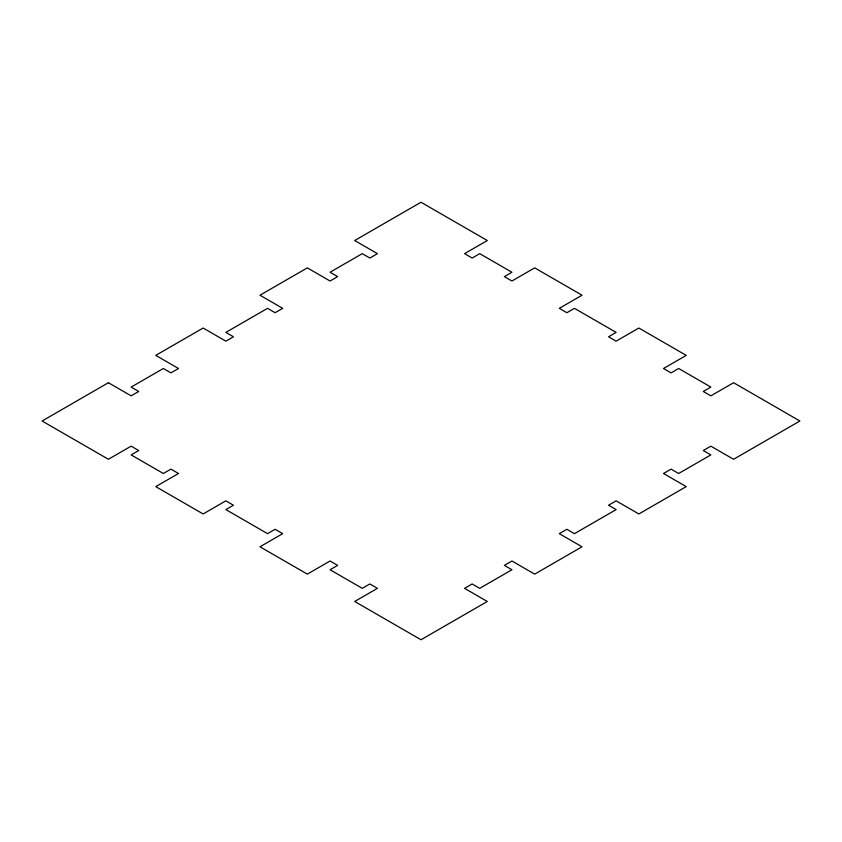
<?xml version="1.0" encoding="UTF-8"?>
<svg xmlns="http://www.w3.org/2000/svg" width="842" height="842" viewBox="0 0 842 842"><rect width="100%" height="100%" fill="white"/><g stroke="black" fill="none" stroke-linecap="round" stroke-linejoin="round"><path stroke-width="1.26" d="M108.407 382.721L42.1 421L108.407 459.279L131.141 446.155L138.72 450.533L131.141 454.912L163.348 473.499L170.926 469.131L178.504 473.499L155.77 486.623L203.132 513.967L225.867 500.843L233.445 505.221L225.867 509.599L267.546 533.66L275.123 529.281L282.702 533.66L259.967 546.784L307.33 574.128L330.064 561.004L337.642 565.382L330.064 569.75L362.27 588.347L369.849 583.969L377.427 588.347L354.692 601.472L421 639.752L487.308 601.472L464.573 588.347L472.151 583.969L479.73 588.347L511.936 569.75L504.358 565.382L511.936 561.004L534.67 574.128L582.033 546.784L559.298 533.66L566.876 529.281L574.454 533.66L616.134 509.599L608.556 505.221L616.134 500.843L638.867 513.967L686.23 486.623L663.496 473.499L671.074 469.131L678.652 473.499L710.858 454.912L703.281 450.533L710.858 446.155L733.592 459.279L799.9 421L733.592 382.721L710.858 395.845L703.281 391.467L710.858 387.088L678.652 368.501L671.074 372.869L663.496 368.501L686.23 355.377L638.867 328.033L616.134 341.157L608.556 336.779L616.134 332.401L574.454 308.34L566.876 312.719L559.298 308.34L582.033 295.216L534.67 267.872L511.936 280.996L504.358 276.618L511.936 272.25L479.73 253.653L472.151 258.031L464.573 253.653L487.308 240.528L421 202.248L354.692 240.528L377.427 253.653L369.849 258.031L362.27 253.653L330.064 272.25L337.642 276.618L330.064 280.996L307.33 267.872L259.967 295.216L282.702 308.34L275.123 312.719L267.546 308.34L225.867 332.401L233.445 336.779L225.867 341.157L203.132 328.033L155.77 355.377L178.504 368.501L170.926 372.869L163.348 368.501L131.141 387.088L138.72 391.467L131.141 395.845L108.407 382.721"/></g></svg>
